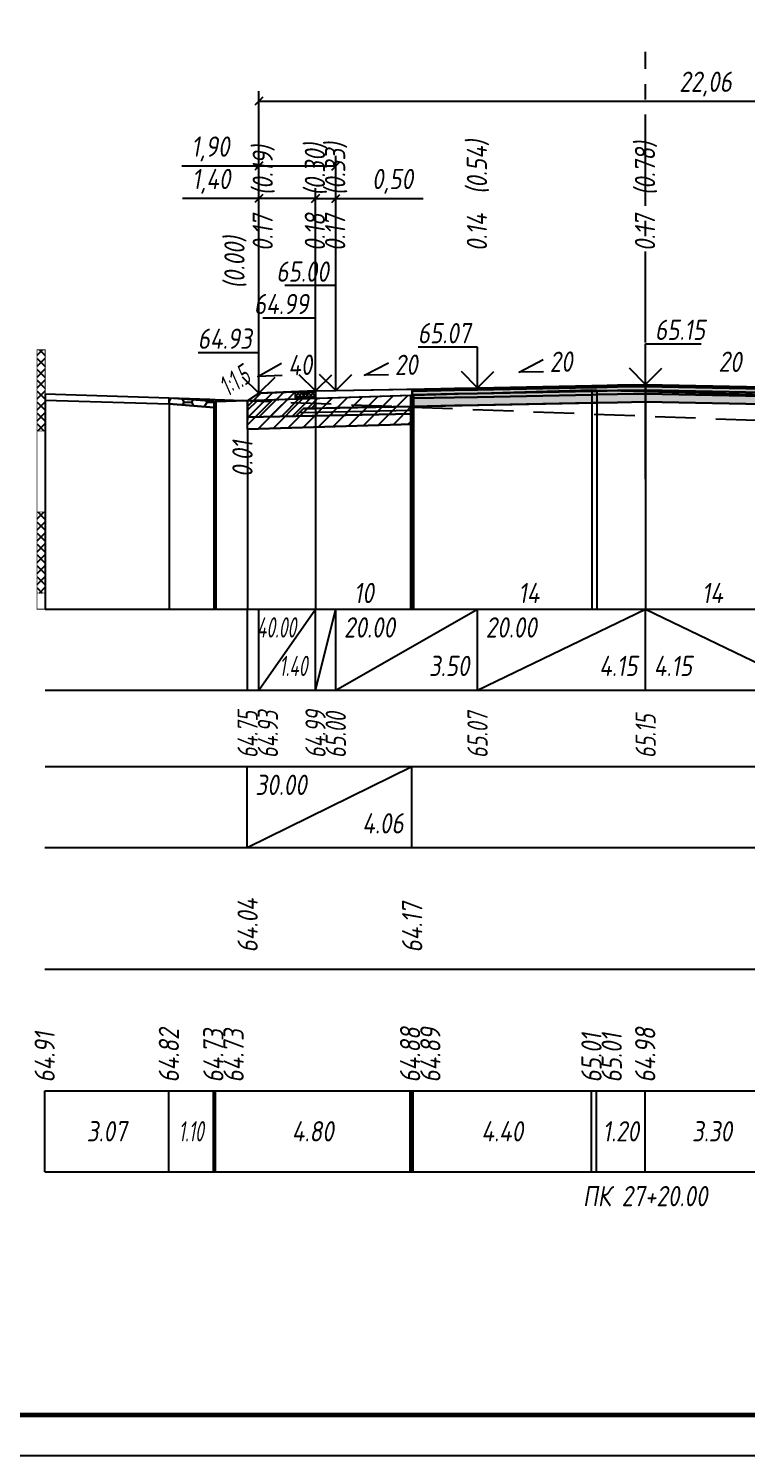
# Model space of a CAD drawing. Extents: x -717 to 1451, y -133302 to 233.
# Drawn here: x 78 to 166.6, y -42123.4 to -41947.4 of the extents above; entities that cross this region are included whole.
import ezdxf
from ezdxf.enums import TextEntityAlignment as Align

# ---------------------------------------------------------------- set-up
doc = ezdxf.new("R2010")
doc.units = 0
doc.linetypes.add('осевая2', pattern=[1.125, 0.75, -0.125, 0.125, -0.125])
doc.linetypes.add('штриховая', pattern=[0.75, 0.5, -0.25])
for name, color, linetype in [('Интерполированный поперечник', 2, 'Continuous'), ('Код_510', 7, 'Continuous'), ('Код_514', 1, 'Continuous'), ('Код_516', 1, 'Continuous'), ('Контур_0', 7, 'Continuous'), ('Контур_2521', 7, 'Continuous'), ('Контур_2564', 7, 'Continuous'), ('Контур_2660', 7, 'Continuous'), ('Контур_2665', 7, 'Continuous'), ('Контур_400', 7, 'Continuous'), ('Контур_508', 7, 'Continuous'), ('Контур_512', 7, 'Continuous'), ('Контур_513', 7, 'Continuous'), ('Контур_818', 7, 'Continuous'), ('Красный поперечник', 1, 'Continuous'), ('Линейка абсолютных высот', 7, 'Continuous'), ('Объём_2501', 7, 'Continuous'), ('Объём_2564', 7, 'Continuous'), ('Объём_2650', 7, 'Continuous'), ('Объём_2660', 7, 'Continuous'), ('Объём_2661', 7, 'Continuous'), ('Объём_2662', 7, 'Continuous'), ('Объём_2665', 7, 'Continuous'), ('Объём_2666', 7, 'Continuous'), ('Объём_2667', 7, 'Continuous'), ('Объём_2668', 7, 'Continuous'), ('Объём_2669', 7, 'Continuous'), ('Объём_2675', 7, 'Continuous'), ('Объём_2753', 7, 'Continuous'), ('Ось', 1, 'осевая2'), ('Откосы', 7, 'Continuous'), ('Отметки покрытия', 7, 'Continuous'), ('Подписи поперечников', 7, 'Continuous'), ('Рабочие отметки', 7, 'Continuous'), ('Рабочие отметки доп.', 7, 'Continuous'), ('Слои выравнивания', 7, 'Continuous'), ('Таблица', 7, 'Continuous'), ('Уклоны проезжей части', 7, 'Continuous'), ('Черный поперечник', 3, 'Continuous')]:
    doc.layers.add(name, color=color, linetype=linetype)
for name, color, linetype, true_color in [('Контур_2540', 2, 'Continuous', 0xffff00), ('Контур_2560', 2, 'Continuous', 0xffff00), ('Контур_2561', 7, 'Continuous', 0xff8040), ('Контур_2562', 3, 'Continuous', 0x00ff00), ('Контур_2563', 7, 'Continuous', 0xff8000), ('Контур_2570', 7, 'Continuous', 0x80ff00), ('Контур_2725', 7, 'Continuous', 0x323232), ('Контур_2736', 4, 'Continuous', 0x00ffff), ('Контур_2737', 4, 'Continuous', 0x00ffff), ('Контур_2738', 4, 'Continuous', 0x00ffff), ('Контур_2739', 4, 'Continuous', 0x00ffff), ('Контур_2741', 4, 'Continuous', 0x00ffff), ('Контур_2742', 4, 'Continuous', 0x00ffff), ('Контур_2743', 4, 'Continuous', 0x00ffff), ('Контур_2744', 7, 'Continuous', 0xa4ffff), ('Контур_2745', 7, 'Continuous', 0xa4ffff), ('Контур_2747', 4, 'Continuous', 0x00ffff), ('Контур_2748', 4, 'Continuous', 0x00ffff), ('Контур_2749', 4, 'Continuous', 0x00ffff), ('Контур_2750', 4, 'Continuous', 0x00ffff), ('Контур_2751', 4, 'Continuous', 0x00ffff), ('Контур_2752', 4, 'Continuous', 0x00ffff), ('Контур_2760', 7, 'Continuous', 0x323232), ('Контур_2761', 7, 'Continuous', 0x323232), ('Контур_2762', 7, 'Continuous', 0x323232), ('Контур_2763', 7, 'Continuous', 0x323232), ('Контур_402', 7, 'Continuous', 0xff6464), ('Контур_703', 4, 'Continuous', 0x00ffff), ('Контур_705', 4, 'Continuous', 0x00ffff), ('Контур_707', 4, 'Continuous', 0x00ffff), ('Контур_720', 131, 'Continuous', 0xaaffff), ('Объём_2500', 7, 'Continuous', 0xc0c0c0), ('Объём_2520', 7, 'Continuous', 0x80ffff), ('Объём_2540', 2, 'Continuous', 0xffff00), ('Объём_2560', 2, 'Continuous', 0xffff00), ('Объём_2561', 7, 'Continuous', 0xff8040), ('Объём_2562', 3, 'Continuous', 0x00ff00), ('Объём_2563', 7, 'Continuous', 0xff8000), ('Объём_2600', 7, 'Continuous', 0x808000), ('Объём_2746', 2, 'Continuous', 0xffff00)]:
    doc.layers.add(name, color=color, linetype=linetype, true_color=true_color)
doc.styles.get("Standard").update_dxf_attribs({"font": 'txt', "height": 2.5})
doc.styles.add('М', font='romand.shx', dxfattribs={"width": 0.8, "oblique": 10, "height": 2.5})
doc.dimstyles.new('ISO-25', dxfattribs={"dimtxt": 2.5, "dimasz": 2.5, "dimexe": 1.25, "dimexo": 0.625, "dimtad": 1, "dimtxsty": 'Standard', "dimcen": 2.5, "dimadec": 0, "dimazin": 0, "dimtfac": 1, "dimtmove": 0, "dimatfit": 3, "dimfxl": 1, "dimarcsym": 0})
pattern_1 = [(45.0000013, (0, 0), (-0.67351924, 0.67351921), []), (135.0000003, (0, 0), (-0.673519222, -0.67351923), [])]

# ---------------------------------------------------------------- blocks, each defined once
blk = doc.blocks.new('_Oblique')
at = {"color": 0, "linetype": 'ByBlock', "lineweight": -2}
blk.add_line((-0.5, -0.5), (0.5, 0.5), dxfattribs=at)
blk = doc.blocks.new('*D979')
at = {"color": 0, "lineweight": -2, "transparency": 16777216}
for p, q in [((106.38, -41991.79), (106.38, -41967.07)), ((113.38, -41991.51), (113.38, -41967.07)), ((106.38, -41968.32), (96.97, -41968.32)), ((113.38, -41968.32), (106.38, -41968.32))]:
    blk.add_line(p, q, dxfattribs=at)
at = {"layer": 'Defpoints', "color": 0, "transparency": 16777216}
for p in [(113.38, -41968.32), (106.38, -41992.42), (113.38, -41992.14)]:
    blk.add_point(p, dxfattribs=at)
at = {"color": 0, "lineweight": -2, "transparency": 16777216, "rotation": 180}
blk.add_blockref('_Oblique', (106.38, -41968.32), dxfattribs=at)
at = {"color": 0, "lineweight": -2, "transparency": 16777216}
blk.add_blockref('_Oblique', (113.38, -41968.32), dxfattribs=at)
at = {"color": 0, "transparency": 16777216, "insert": (100.51, -41966.21), "char_height": 2.5, "width": 8.75, "attachment_point": 5, "style": 'М'}
blk.add_mtext('1,40', dxfattribs=at)
blk = doc.blocks.new('*D981')
at = {"color": 0, "lineweight": -2, "transparency": 16777216}
for p, q in [((113.38, -41991.51), (113.38, -41967.07)), ((115.88, -41991.46), (115.88, -41967.07)), ((113.38, -41968.32), (115.88, -41968.32)), ((115.88, -41968.32), (126.66, -41968.32))]:
    blk.add_line(p, q, dxfattribs=at)
at = {"layer": 'Defpoints', "color": 0, "transparency": 16777216}
for p in [(115.88, -41968.32), (113.38, -41992.14), (115.88, -41992.09)]:
    blk.add_point(p, dxfattribs=at)
at = {"color": 0, "lineweight": -2, "transparency": 16777216, "rotation": 180}
blk.add_blockref('_Oblique', (113.38, -41968.32), dxfattribs=at)
at = {"color": 0, "lineweight": -2, "transparency": 16777216}
blk.add_blockref('_Oblique', (115.88, -41968.32), dxfattribs=at)
at = {"color": 0, "transparency": 16777216, "insert": (122.89, -41966.21), "char_height": 2.5, "width": 9.1667, "attachment_point": 5, "style": 'М'}
blk.add_mtext('0,50', dxfattribs=at)
blk = doc.blocks.new('*D984')
at = {"color": 0, "lineweight": -2, "transparency": 16777216}
for p, q in [((106.38, -41991.79), (106.38, -41963.07)), ((115.88, -41991.46), (115.88, -41963.07)), ((106.38, -41964.32), (96.87, -41964.32)), ((115.88, -41964.32), (106.38, -41964.32))]:
    blk.add_line(p, q, dxfattribs=at)
at = {"layer": 'Defpoints', "color": 0, "transparency": 16777216}
for p in [(115.88, -41964.32), (106.38, -41992.42), (115.88, -41992.09)]:
    blk.add_point(p, dxfattribs=at)
at = {"color": 0, "lineweight": -2, "transparency": 16777216, "rotation": 180}
blk.add_blockref('_Oblique', (106.38, -41964.32), dxfattribs=at)
at = {"color": 0, "lineweight": -2, "transparency": 16777216}
blk.add_blockref('_Oblique', (115.88, -41964.32), dxfattribs=at)
at = {"color": 0, "transparency": 16777216, "insert": (100.41, -41962.21), "char_height": 2.5, "width": 8.75, "attachment_point": 5, "style": 'М'}
blk.add_mtext('1,90', dxfattribs=at)
blk = doc.blocks.new('*D985')
at = {"color": 0, "lineweight": -2, "transparency": 16777216}
for p, q in [((106.38, -41991.79), (106.38, -41955.07)), ((106.38, -41956.32), (216.67, -41956.32)), ((216.67, -41992.09), (216.67, -41955.07))]:
    blk.add_line(p, q, dxfattribs=at)
at = {"layer": 'Defpoints', "color": 0, "transparency": 16777216}
for p in [(216.67, -41956.32), (106.38, -41992.42), (216.67, -41992.71)]:
    blk.add_point(p, dxfattribs=at)
at = {"color": 0, "lineweight": -2, "transparency": 16777216, "rotation": 180}
blk.add_blockref('_Oblique', (106.38, -41956.32), dxfattribs=at)
at = {"color": 0, "lineweight": -2, "transparency": 16777216}
blk.add_blockref('_Oblique', (216.67, -41956.32), dxfattribs=at)
at = {"color": 0, "transparency": 16777216, "insert": (161.53, -41954.21), "char_height": 2.5, "width": 12.0833, "attachment_point": 5, "style": 'М'}
blk.add_mtext('22,06', dxfattribs=at)

msp = doc.modelspace()

# ---------------------------------------------------------------- hatches: boundary and pattern name
h = msp.add_hatch()
h.set_pattern_fill('ANSI37', color=256, scale=0.1)
h.set_pattern_definition([(45, (112.13248, -41992.37417), (-0.22451, 0.22451), []), (135, (112.13248, -41992.37417), (-0.22451, -0.22451), [])])
h.paths.add_polyline_path([(110.882, -41992.174), (110.882, -41992.877), (113.381, -41992.876), (113.382, -41992.074), (112.125, -41992.374)])
at = {"layer": 'Линейка абсолютных высот'}
h = msp.add_hatch(dxfattribs=at)
h.set_pattern_fill('ANSI37', scale=0.3, style=0)
h.set_pattern_definition(pattern_1)
h.paths.add_polyline_path([(80, -41997.003), (80, -41987.003), (79, -41987.003), (79, -41997.003)])
h = msp.add_hatch(dxfattribs=at)
h.set_pattern_fill('ANSI37', scale=0.3, style=0)
h.set_pattern_definition(pattern_1)
h.paths.add_polyline_path([(80, -42017.003), (80, -42007.003), (79, -42007.003), (79, -42017.003)])
at = {"layer": 'Объём_2563'}
h = msp.add_hatch(dxfattribs=at)
h.set_pattern_fill('ANSI31', color=256, scale=0.3)
h.paths.add_polyline_path([(106.382, -41992.354), (110.882, -41992.174), (110.882, -41992.877), (113.382, -41992.877), (113.382, -41994.224), (111.882, -41994.254), (110.964, -41995.173), (105, -41995.292), (105, -41993.276)])
at = {"layer": 'Объём_2600'}
h = msp.add_hatch(dxfattribs=at)
h.set_pattern_fill('HONEY', color=5, scale=0.3)
h.paths.add_polyline_path([(100.823, -41994.099), (95.334, -41993.653), (95.334, -41992.903), (104.422, -41993.254), (101.087, -41993.361), (101.087, -41994.111)])
h = msp.add_hatch(dxfattribs=at)
h.set_pattern_fill('ANSI31', color=6, scale=0.4)
h.paths.add_polyline_path([(125.314, -41996.174), (105, -41996.783), (105, -41993.276), (104.422, -41993.254), (125.314, -41992.579)])
at = {"layer": 'Слои выравнивания'}
for color, points in [(2, [(125.314, -41991.836), (125.483, -41991.832), (130.52, -41991.731), (133.382, -41991.674), (147.499, -41991.392), (148.117, -41991.379), (150.663, -41991.329), (154.132, -41991.259), (154.132, -41991.509), (150.663, -41991.579), (148.117, -41991.629), (147.499, -41991.642), (133.382, -41991.924), (130.52, -41991.981), (125.483, -41992.082), (125.314, -41992.086)]), (3, [(125.314, -41992.086), (125.483, -41992.082), (130.52, -41991.981), (133.382, -41991.924), (147.499, -41991.642), (148.117, -41991.629), (150.663, -41991.579), (154.132, -41991.509), (154.132, -41991.959), (150.663, -41992.029), (148.117, -41992.079), (147.499, -41992.092), (133.382, -41992.374), (130.52, -41992.431), (125.483, -41992.532), (125.314, -41992.536)]), (4, [(125.314, -41992.536), (125.483, -41992.532), (130.52, -41992.431), (133.382, -41992.374), (147.499, -41992.092), (148.117, -41992.079), (150.663, -41992.029), (154.132, -41991.959), (154.132, -41992.409), (150.663, -41992.479), (148.117, -41992.529), (147.499, -41992.542), (133.382, -41992.824), (130.52, -41992.881), (125.483, -41992.982), (125.314, -41992.986)]), (2, [(154.132, -41991.259), (170.621, -41991.589), (170.621, -41991.839), (154.132, -41991.509)]), (3, [(154.132, -41991.509), (170.621, -41991.839), (170.621, -41992.289), (154.132, -41991.959)]), (4, [(154.132, -41991.959), (170.621, -41992.289), (170.621, -41992.739), (154.132, -41992.409)]), (5, [(125.314, -41992.986), (125.483, -41992.982), (130.52, -41992.881), (133.382, -41992.824), (147.499, -41992.542), (148.117, -41992.529), (150.663, -41992.479), (154.132, -41992.409), (154.132, -41993.409), (150.663, -41993.479), (148.117, -41993.529), (147.499, -41993.542), (133.382, -41993.824), (130.52, -41993.881), (125.483, -41993.982), (125.314, -41993.986)]), (5, [(154.132, -41992.409), (170.621, -41992.739), (170.621, -41993.739), (154.132, -41993.409)])]:
    msp.add_hatch(color=color, dxfattribs=at).paths.add_polyline_path(points)

# ---------------------------------------------------------------- linework, layer by layer
at = {"flags": 128}
msp.add_lwpolyline([(-30.054, -42123.421), (389.946, -42123.421), (389.946, -41826.421), (-30.054, -41826.421)], close=True, dxfattribs=at)
at = {"const_width": 0.6, "flags": 128}
msp.add_lwpolyline([(-10.054, -42118.421), (384.946, -42118.421), (384.946, -41831.421), (-10.054, -41831.421)], close=True, dxfattribs=at)
msp.add_lwpolyline([(110.882, -41992.174), (110.882, -41992.877), (113.381, -41992.876), (113.382, -41992.074), (112.125, -41992.374), (110.882, -41992.174)])
at = {"layer": 'Интерполированный поперечник', "linetype": 'штриховая', "ltscale": 10, "flags": 128}
msp.add_lwpolyline([(95.334, -41992.903), (204.831, -41997.126)], dxfattribs=at)
at = {"layer": 'Код_510'}
for p, q in [((79.946, -42088.421), (79.946, -42078.421)), ((95.28, -42088.421), (95.28, -42078.421)), ((100.769, -42088.421), (100.769, -42078.421)), ((101.032, -42088.421), (101.032, -42078.421)), ((125.057, -42088.421), (125.057, -42078.421)), ((125.26, -42088.421), (125.26, -42078.421)), ((125.429, -42088.421), (125.429, -42078.421)), ((147.445, -42088.421), (147.445, -42078.421)), ((148.063, -42088.421), (148.063, -42078.421)), ((154.078, -42088.421), (154.078, -42078.421))]:
    msp.add_line(p, q, dxfattribs=at)
at = {"layer": 'Код_514'}
for p, q in [((105, -42029), (105, -42019)), ((106.382, -42029), (106.382, -42019)), ((106.382, -42029), (113.382, -42019)), ((113.382, -42029), (113.382, -42019)), ((113.382, -42029), (115.882, -42019)), ((115.882, -42029), (115.882, -42019)), ((115.882, -42029), (133.382, -42019)), ((133.382, -42029), (133.382, -42019)), ((133.382, -42029), (154.132, -42019)), ((154.132, -42029), (154.132, -42019)), ((154.132, -42019), (174.882, -42029))]:
    msp.add_line(p, q, dxfattribs=at)
at = {"layer": 'Код_516'}
for p, q in [((104.946, -42048.421), (104.946, -42038.421)), ((104.946, -42048.421), (125.26, -42038.421)), ((125.26, -42048.421), (125.26, -42038.421))]:
    msp.add_line(p, q, dxfattribs=at)
at = {"layer": 'Контур_0', "flags": 128}
for points in [[(115.882, -41994.174), (113.382, -41994.224), (113.382, -41992.074), (125.314, -41991.836), (125.314, -41993.986), (115.882, -41994.174), (115.882, -41994.174)], [(106.382, -41992.354), (105, -41993.276), (105, -41993.276), (105, -41993.276), (105, -41993.276), (105, -41993.276), (105, -41993.276), (105, -41993.276), (105, -41993.276), (105, -41993.276), (105, -41993.276), (105, -41993.276), (105, -41993.276), (105, -41993.276), (105, -41993.276), (105, -41995.697)], [(106.382, -41992.354), (105, -41993.276), (105, -41993.276), (105, -41993.276), (105, -41993.276), (105, -41993.276), (105, -41993.276), (105, -41993.276), (105, -41993.276), (105, -41993.276), (105, -41993.276), (105, -41993.276), (105, -41993.276), (105, -41993.276), (105, -41993.276), (105, -41995.697), (105, -41995.697), (105, -41993.276), (105, -41993.276), (105, -41993.276), (105, -41993.276), (105, -41993.276), (105, -41993.276), (105, -41993.276), (105, -41993.276), (105, -41993.276), (105, -41993.276), (105, -41993.276), (105, -41993.276), (105, -41993.276)], [(105, -41995.292), (110.964, -41995.173), (111.882, -41994.254), (113.382, -41994.224)], [(111.882, -41994.254), (125.314, -41993.986), (125.314, -41994.886), (110.964, -41995.173), (111.882, -41994.254), (111.882, -41994.254)]]:
    msp.add_lwpolyline(points, dxfattribs=at)
at = {"layer": 'Контур_2521', "color": 250, "flags": 128}
msp.add_lwpolyline([(111.423, -41994.713), (125.314, -41994.436)], dxfattribs=at)
at = {"layer": 'Контур_2540', "flags": 128}
msp.add_lwpolyline([(110.964, -41995.173), (125.314, -41994.886), (125.314, -41996.174), (105, -41996.783), (105, -41995.292), (110.964, -41995.173), (110.964, -41995.173)], dxfattribs=at)
at = {"layer": 'Контур_2560', "flags": 128}
msp.add_lwpolyline([(106.382, -41992.354), (106.382, -41992.354), (106.382, -41992.354), (113.382, -41992.074)], dxfattribs=at)
at = {"layer": 'Контур_2561', "flags": 128}
msp.add_lwpolyline([(113.382, -41992.074), (113.382, -41992.074), (106.382, -41992.354), (106.382, -41992.354), (113.382, -41992.074)], dxfattribs=at)
at = {"layer": 'Контур_2562', "flags": 128}
msp.add_lwpolyline([(106.382, -41992.354), (106.382, -41992.354), (106.382, -41992.354), (106.382, -41992.354), (106.382, -41992.354)], dxfattribs=at)
at = {"layer": 'Контур_2563', "flags": 128}
msp.add_lwpolyline([(106.382, -41992.354), (113.382, -41992.074), (113.382, -41994.224), (111.882, -41994.254), (110.964, -41995.173), (105, -41995.292), (105, -41993.276), (106.382, -41992.354), (106.382, -41992.354)], dxfattribs=at)
at = {"layer": 'Контур_2564', "flags": 128}
msp.add_lwpolyline([(106.382, -41992.354), (113.382, -41992.074)], dxfattribs=at)
at = {"layer": 'Контур_2570', "flags": 128}
msp.add_lwpolyline([(80, -41993.194), (95.334, -41993.653), (95.334, -41993.653), (100.823, -41994.099), (101.087, -41994.111), (101.087, -41993.361), (125.111, -41992.588), (125.314, -41992.579), (125.483, -41992.575), (147.499, -41991.948), (148.117, -41991.962), (154.132, -41992.12), (170.621, -41992.553), (192.795, -41993.959), (192.795, -41994.709), (192.944, -41994.749), (204.831, -41997.876), (204.831, -41997.876), (206.768, -41997.954), (219.084, -41998.361), (219.734, -41998.37), (255.683, -41997.456)], dxfattribs=at)
at = {"layer": 'Контур_2660', "flags": 128}
msp.add_lwpolyline([(105, -41996.783), (125.314, -41996.174)], dxfattribs=at)
at = {"layer": 'Контур_2665', "flags": 128}
msp.add_lwpolyline([(106.382, -41992.354), (106.382, -41992.354)], dxfattribs=at)
at = {"layer": 'Контур_2725', "flags": 128}
msp.add_lwpolyline([(125.314, -41993.986), (125.483, -41993.982), (130.52, -41993.881), (133.382, -41993.824), (147.499, -41993.542), (148.117, -41993.529), (150.663, -41993.479), (154.132, -41993.409), (170.621, -41993.739)], dxfattribs=at)
at = {"layer": 'Контур_2736', "flags": 128}
msp.add_lwpolyline([(106.382, -41992.354), (105, -41993.276)], dxfattribs=at)
at = {"layer": 'Контур_2737', "flags": 128}
msp.add_lwpolyline([(105, -41993.276), (105, -41993.276)], dxfattribs=at)
at = {"layer": 'Контур_2738', "flags": 128}
msp.add_lwpolyline([(105, -41993.276), (105, -41993.276)], dxfattribs=at)
at = {"layer": 'Контур_2739', "flags": 128}
msp.add_lwpolyline([(105, -41993.276), (105, -41993.276)], dxfattribs=at)
at = {"layer": 'Контур_2741', "flags": 128}
msp.add_lwpolyline([(105, -41993.276), (105, -41993.276)], dxfattribs=at)
at = {"layer": 'Контур_2742', "flags": 128}
msp.add_lwpolyline([(105, -41993.276), (105, -41993.276)], dxfattribs=at)
at = {"layer": 'Контур_2743', "flags": 128}
msp.add_lwpolyline([(105, -41993.276), (105, -41993.276)], dxfattribs=at)
at = {"layer": 'Контур_2744', "flags": 128}
msp.add_lwpolyline([(105, -41993.276), (105, -41993.276)], dxfattribs=at)
msp.add_lwpolyline([(105, -41993.276), (105, -41993.276)], dxfattribs=at)
msp.add_lwpolyline([(105, -41993.276), (105, -41993.276)], dxfattribs=at)
msp.add_lwpolyline([(105, -41993.276), (105, -41993.276)], dxfattribs=at)
msp.add_lwpolyline([(105, -41993.276), (105, -41993.276)], dxfattribs=at)
msp.add_lwpolyline([(105, -41993.276), (105, -41993.276)], dxfattribs=at)
at = {"layer": 'Контур_2745', "flags": 128}
msp.add_lwpolyline([(105, -41993.276), (105, -41993.276)], dxfattribs=at)
msp.add_lwpolyline([(105, -41993.276), (105, -41993.276)], dxfattribs=at)
msp.add_lwpolyline([(105, -41993.276), (105, -41993.276)], dxfattribs=at)
msp.add_lwpolyline([(105, -41993.276), (105, -41993.276)], dxfattribs=at)
msp.add_lwpolyline([(105, -41993.276), (105, -41993.276)], dxfattribs=at)
msp.add_lwpolyline([(105, -41993.276), (105, -41993.276)], dxfattribs=at)
at = {"layer": 'Контур_2747', "flags": 128}
msp.add_lwpolyline([(105, -41993.276), (105, -41993.276)], dxfattribs=at)
at = {"layer": 'Контур_2748', "flags": 128}
msp.add_lwpolyline([(105, -41993.276), (105, -41993.276)], dxfattribs=at)
at = {"layer": 'Контур_2749', "flags": 128}
msp.add_lwpolyline([(105, -41993.276), (105, -41993.276)], dxfattribs=at)
at = {"layer": 'Контур_2750', "flags": 128}
msp.add_lwpolyline([(105, -41993.276), (105, -41993.276)], dxfattribs=at)
at = {"layer": 'Контур_2751', "flags": 128}
msp.add_lwpolyline([(105, -41993.276), (105, -41993.276)], dxfattribs=at)
at = {"layer": 'Контур_2752', "flags": 128}
msp.add_lwpolyline([(105, -41993.276), (105, -41993.276)], dxfattribs=at)
at = {"layer": 'Контур_2760', "flags": 128}
msp.add_lwpolyline([(125.314, -41991.836), (125.483, -41991.832), (130.52, -41991.731), (133.382, -41991.674), (147.499, -41991.392), (148.117, -41991.379), (150.663, -41991.329), (154.132, -41991.259), (170.621, -41991.589)], dxfattribs=at)
at = {"layer": 'Контур_2761', "flags": 128}
msp.add_lwpolyline([(125.314, -41992.086), (125.483, -41992.082), (130.52, -41991.981), (133.382, -41991.924), (147.499, -41991.642), (148.117, -41991.629), (150.663, -41991.579), (154.132, -41991.509), (170.621, -41991.839)], dxfattribs=at)
at = {"layer": 'Контур_2762', "flags": 128}
msp.add_lwpolyline([(125.314, -41992.536), (125.483, -41992.532), (130.52, -41992.431), (133.382, -41992.374), (147.499, -41992.092), (148.117, -41992.079), (150.663, -41992.029), (154.132, -41991.959), (170.621, -41992.289)], dxfattribs=at)
at = {"layer": 'Контур_2763', "flags": 128}
msp.add_lwpolyline([(125.314, -41992.986), (125.483, -41992.982), (130.52, -41992.881), (133.382, -41992.824), (147.499, -41992.542), (148.117, -41992.529), (150.663, -41992.479), (154.132, -41992.409), (170.621, -41992.739)], dxfattribs=at)
at = {"layer": 'Контур_400', "flags": 128}
for points in [[(113.382, -41992.074), (115.882, -41992.024), (115.882, -41992.024), (115.882, -41992.024), (115.882, -41992.024), (115.882, -41992.024), (115.882, -41992.024), (133.382, -41991.674), (154.132, -41991.259)], [(154.132, -41991.259), (174.882, -41991.674), (192.382, -41992.024), (192.382, -41992.024), (192.382, -41992.024), (192.382, -41992.024), (207.17, -41992.32), (207.17, -41992.32), (209.67, -41992.37)]]:
    msp.add_lwpolyline(points, dxfattribs=at)
at = {"layer": 'Контур_402', "flags": 128}
msp.add_lwpolyline([(105, -41996.783), (125.314, -41996.174), (125.314, -41993.986), (154.132, -41993.409), (170.621, -41993.739), (170.621, -41995.804), (223.793, -41997.399)], dxfattribs=at)
at = {"layer": 'Контур_508', "flags": 128}
msp.add_lwpolyline([(105, -41996.783), (125.314, -41996.174), (125.314, -41993.986), (154.132, -41993.409), (170.621, -41993.739), (170.621, -41995.804), (223.793, -41997.399), (226.195, -41999), (228.195, -41999), (230.683, -41997.341)], dxfattribs=at)
at = {"layer": 'Контур_512', "flags": 128}
msp.add_lwpolyline([(105, -41996.783), (125.314, -41996.174)], dxfattribs=at)
at = {"layer": 'Контур_513', "flags": 128}
msp.add_lwpolyline([(105, -41996.783), (125.314, -41996.174), (125.314, -41993.986), (154.132, -41993.409), (170.621, -41993.739), (170.621, -41995.804), (223.793, -41997.399), (226.195, -41999), (228.195, -41999), (230.683, -41997.341)], dxfattribs=at)
at = {"layer": 'Контур_703', "flags": 128}
for points in [[(106.382, -41992.354), (105, -41993.276)], [(105, -41993.276), (105, -41995.697)]]:
    msp.add_lwpolyline(points, dxfattribs=at)
at = {"layer": 'Контур_705', "flags": 128}
msp.add_lwpolyline([(105, -41993.276), (105, -41993.276)], dxfattribs=at)
at = {"layer": 'Контур_707', "flags": 128}
msp.add_lwpolyline([(105, -41995.697), (105, -41993.276)], dxfattribs=at)
at = {"layer": 'Контур_720', "flags": 128}
msp.add_lwpolyline([(105, -41995.697), (105, -41995.697)], dxfattribs=at)
at = {"layer": 'Контур_818', "flags": 128}
msp.add_lwpolyline([(105, -41993.235), (125.111, -41992.588), (125.314, -41992.579), (125.483, -41992.575), (147.499, -41991.948), (148.117, -41991.962), (154.132, -41992.12), (170.621, -41992.553), (192.795, -41993.959), (192.795, -41994.709), (192.944, -41994.749), (204.831, -41997.876), (204.831, -41997.876), (206.768, -41997.954), (219.084, -41998.361), (219.734, -41998.37), (230.683, -41998.091)], dxfattribs=at)
at = {"layer": 'Красный поперечник'}
for p, q in [((115.882, -41992.024), (133.382, -41991.674)), ((133.382, -41991.674), (154.132, -41991.259)), ((154.132, -41991.259), (174.882, -41991.674)), ((105, -41993.276), (106.382, -41992.354)), ((106.382, -41992.354), (113.382, -41992.074)), ((113.382, -41992.074), (115.882, -41992.024)), ((105, -41996.783), (105, -42019)), ((125.314, -41996.174), (125.314, -42019))]:
    msp.add_line(p, q, dxfattribs=at)
at = {"layer": 'Линейка абсолютных высот', "color": 7, "const_width": 0.1, "flags": 128}
for points in [[(80, -41997.003), (80, -41987.003), (79, -41987.003), (79, -41997.003), (80, -41997.003)], [(80, -42007.003), (80, -41997.003), (79, -41997.003), (79, -42007.003), (80, -42007.003)], [(80, -42017.003), (80, -42007.003), (79, -42007.003), (79, -42017.003), (80, -42017.003)], [(80, -42019), (80, -42017.003), (79, -42017.003), (79, -42019), (80, -42019)]]:
    msp.add_lwpolyline(points, dxfattribs=at)
at = {"layer": 'Объём_2500', "flags": 128}
msp.add_lwpolyline([(115.882, -41994.174), (113.382, -41994.224), (113.382, -41992.074), (125.314, -41991.836), (125.314, -41993.986), (115.882, -41994.174), (115.882, -41994.174)], dxfattribs=at)
at = {"layer": 'Объём_2501', "flags": 128}
for points in [[(113.382, -41992.074), (115.882, -41992.024), (115.882, -41992.024), (115.882, -41992.024), (115.882, -41992.024), (115.882, -41992.024), (115.882, -41992.024), (133.382, -41991.674), (154.132, -41991.259)], [(154.132, -41991.259), (174.882, -41991.674), (192.382, -41992.024), (192.382, -41992.024), (192.382, -41992.024), (192.382, -41992.024), (207.17, -41992.32), (207.17, -41992.32), (209.67, -41992.37)]]:
    msp.add_lwpolyline(points, dxfattribs=at)
at = {"layer": 'Объём_2520', "color": 250, "flags": 128}
msp.add_lwpolyline([(111.882, -41994.254), (125.314, -41993.986), (125.314, -41994.886), (110.964, -41995.173), (111.882, -41994.254), (111.882, -41994.254)], dxfattribs=at)
at = {"layer": 'Объём_2540', "flags": 128}
msp.add_lwpolyline([(110.964, -41995.173), (125.314, -41994.886), (125.314, -41996.174), (105, -41996.783), (105, -41995.292), (110.964, -41995.173), (110.964, -41995.173)], dxfattribs=at)
at = {"layer": 'Объём_2560', "flags": 128}
msp.add_lwpolyline([(106.382, -41992.354), (106.382, -41992.354), (106.382, -41992.354), (113.382, -41992.074)], dxfattribs=at)
at = {"layer": 'Объём_2561', "flags": 128}
msp.add_lwpolyline([(113.382, -41992.074), (113.382, -41992.074), (106.382, -41992.354), (106.382, -41992.354), (113.382, -41992.074)], dxfattribs=at)
at = {"layer": 'Объём_2562', "flags": 128}
msp.add_lwpolyline([(106.382, -41992.354), (106.382, -41992.354), (106.382, -41992.354), (106.382, -41992.354), (106.382, -41992.354)], dxfattribs=at)
at = {"layer": 'Объём_2563', "color": 250, "flags": 128}
msp.add_lwpolyline([(106.382, -41992.354), (110.882, -41992.174), (110.882, -41992.877), (113.382, -41992.877), (113.382, -41994.224), (111.882, -41994.254), (110.964, -41995.173), (105, -41995.292), (105, -41993.276), (106.382, -41992.354), (106.382, -41992.354)], dxfattribs=at)
at = {"layer": 'Объём_2564', "flags": 128}
msp.add_lwpolyline([(106.382, -41992.354), (113.382, -41992.074)], dxfattribs=at)
at = {"layer": 'Объём_2600', "color": 5, "flags": 128}
msp.add_lwpolyline([(100.823, -41994.099), (95.334, -41993.653), (95.334, -41992.903), (104.422, -41993.254), (101.087, -41993.361), (101.087, -41994.111), (100.823, -41994.099), (100.823, -41994.099)], dxfattribs=at)
at = {"layer": 'Объём_2650', "color": 6, "flags": 128}
msp.add_lwpolyline([(125.314, -41996.174), (105, -41996.783), (105, -41993.276), (104.422, -41993.254), (125.314, -41992.579), (125.314, -41996.174), (125.314, -41996.174)], dxfattribs=at)
at = {"layer": 'Объём_2660', "flags": 128}
msp.add_lwpolyline([(105, -41996.783), (125.314, -41996.174)], dxfattribs=at)
at = {"layer": 'Объём_2661', "flags": 128}
msp.add_lwpolyline([(106.382, -41992.354), (105, -41993.276), (105, -41995.697)], dxfattribs=at)
at = {"layer": 'Объём_2662', "flags": 128}
msp.add_lwpolyline([(105, -41995.697), (105, -41993.276)], dxfattribs=at)
at = {"layer": 'Объём_2665', "flags": 128}
msp.add_lwpolyline([(106.382, -41992.354), (106.382, -41992.354)], dxfattribs=at)
at = {"layer": 'Объём_2666', "flags": 128}
msp.add_lwpolyline([(106.382, -41992.354), (105, -41993.276)], dxfattribs=at)
at = {"layer": 'Объём_2667', "flags": 128}
msp.add_lwpolyline([(105, -41993.276), (105, -41993.276)], dxfattribs=at)
msp.add_lwpolyline([(105, -41993.276), (105, -41993.276)], dxfattribs=at)
at = {"layer": 'Объём_2668', "flags": 128}
msp.add_lwpolyline([(105, -41993.276), (105, -41993.276)], dxfattribs=at)
msp.add_lwpolyline([(105, -41993.276), (105, -41993.276)], dxfattribs=at)
at = {"layer": 'Объём_2669', "flags": 128}
msp.add_lwpolyline([(105, -41993.276), (105, -41993.276)], dxfattribs=at)
msp.add_lwpolyline([(105, -41993.276), (105, -41993.276)], dxfattribs=at)
at = {"layer": 'Объём_2675', "flags": 128}
msp.add_lwpolyline([(105, -41993.276), (105, -41993.276)], dxfattribs=at)
msp.add_lwpolyline([(105, -41993.276), (105, -41993.276)], dxfattribs=at)
msp.add_lwpolyline([(105, -41993.276), (105, -41993.276)], dxfattribs=at)
msp.add_lwpolyline([(105, -41993.276), (105, -41993.276)], dxfattribs=at)
msp.add_lwpolyline([(105, -41993.276), (105, -41993.276)], dxfattribs=at)
msp.add_lwpolyline([(105, -41993.276), (105, -41993.276)], dxfattribs=at)
msp.add_lwpolyline([(105, -41993.276), (105, -41993.276)], dxfattribs=at)
msp.add_lwpolyline([(105, -41993.276), (105, -41993.276)], dxfattribs=at)
msp.add_lwpolyline([(105, -41993.276), (105, -41993.276)], dxfattribs=at)
msp.add_lwpolyline([(105, -41993.276), (105, -41993.276)], dxfattribs=at)
msp.add_lwpolyline([(105, -41993.276), (105, -41993.276)], dxfattribs=at)
msp.add_lwpolyline([(105, -41993.276), (105, -41993.276)], dxfattribs=at)
at = {"layer": 'Объём_2746', "flags": 128}
msp.add_lwpolyline([(125.314, -41996.174), (105, -41996.783), (105, -41993.276), (105.064, -41993.233), (125.314, -41992.579), (125.314, -41996.174), (125.314, -41996.174)], dxfattribs=at)
at = {"layer": 'Объём_2753', "flags": 128}
msp.add_lwpolyline([(125.314, -41991.836), (125.314, -41991.836)], dxfattribs=at)
at = {"layer": 'Ось', "ltscale": 15}
msp.add_line((154.132, -42002.971), (154.132, -41950.23), dxfattribs=at)
at = {"layer": 'Откосы', "color": 1, "flags": 128}
for points in [[(141.532, -41989.7), (138.532, -41989.76), (141.502, -41988.2)], [(109.258, -41990.16), (106.26, -41990.28), (109.198, -41988.661)], [(122.407, -41990.082), (119.407, -41990.142), (122.377, -41988.583)]]:
    msp.add_lwpolyline(points, dxfattribs=at)
at = {"layer": 'Отметки покрытия', "color": 1}
for p, q in [((115.882, -41979.074), (109.582, -41979.074)), ((115.882, -41992.024), (115.882, -41979.074)), ((113.382, -41983.074), (106.882, -41983.074)), ((113.382, -41992.074), (113.382, -41983.074)), ((133.382, -41986.674), (126.032, -41986.674)), ((133.382, -41991.674), (133.382, -41986.674)), ((154.132, -41991.259), (154.132, -41986.259)), ((154.132, -41986.259), (160.982, -41986.259)), ((106.382, -41987.354), (98.882, -41987.354)), ((106.382, -41992.354), (106.382, -41987.354)), ((113.382, -41992.074), (111.382, -41990.074)), ((113.382, -41992.074), (115.382, -41990.074)), ((115.882, -41992.024), (113.882, -41990.024)), ((115.882, -41992.024), (117.882, -41990.024)), ((133.382, -41991.674), (131.382, -41989.674)), ((133.382, -41991.674), (135.382, -41989.674)), ((154.132, -41991.259), (152.132, -41989.259)), ((154.132, -41991.259), (156.132, -41989.259)), ((106.382, -41992.354), (104.382, -41990.354)), ((106.382, -41992.354), (108.382, -41990.354))]:
    msp.add_line(p, q, dxfattribs=at)
at = {"layer": 'Слои выравнивания'}
for p, q in [((125.314, -41991.836), (125.314, -42019)), ((154.132, -41991.259), (154.132, -42019)), ((113.382, -41992.074), (113.382, -42019))]:
    msp.add_line(p, q, dxfattribs=at)
at = {"layer": 'Слои выравнивания', "color": 2, "flags": 128}
for points in [[(125.314, -41991.836), (125.483, -41991.832), (130.52, -41991.731), (133.382, -41991.674), (147.499, -41991.392), (148.117, -41991.379), (150.663, -41991.329), (154.132, -41991.259), (154.132, -41991.509), (150.663, -41991.579), (148.117, -41991.629), (147.499, -41991.642), (133.382, -41991.924), (130.52, -41991.981), (125.483, -41992.082), (125.314, -41992.086)], [(154.132, -41991.259), (170.621, -41991.589), (170.621, -41991.839), (154.132, -41991.509)]]:
    msp.add_lwpolyline(points, close=True, dxfattribs=at)
at = {"layer": 'Слои выравнивания', "color": 3, "flags": 128}
for points in [[(125.314, -41992.086), (125.483, -41992.082), (130.52, -41991.981), (133.382, -41991.924), (147.499, -41991.642), (148.117, -41991.629), (150.663, -41991.579), (154.132, -41991.509), (154.132, -41991.959), (150.663, -41992.029), (148.117, -41992.079), (147.499, -41992.092), (133.382, -41992.374), (130.52, -41992.431), (125.483, -41992.532), (125.314, -41992.536)], [(154.132, -41991.509), (170.621, -41991.839), (170.621, -41992.289), (154.132, -41991.959)]]:
    msp.add_lwpolyline(points, close=True, dxfattribs=at)
at = {"layer": 'Слои выравнивания', "color": 4, "flags": 128}
for points in [[(125.314, -41992.536), (125.483, -41992.532), (130.52, -41992.431), (133.382, -41992.374), (147.499, -41992.092), (148.117, -41992.079), (150.663, -41992.029), (154.132, -41991.959), (154.132, -41992.409), (150.663, -41992.479), (148.117, -41992.529), (147.499, -41992.542), (133.382, -41992.824), (130.52, -41992.881), (125.483, -41992.982), (125.314, -41992.986)], [(154.132, -41991.959), (170.621, -41992.289), (170.621, -41992.739), (154.132, -41992.409)]]:
    msp.add_lwpolyline(points, close=True, dxfattribs=at)
at = {"layer": 'Слои выравнивания', "color": 5, "flags": 128}
for points in [[(125.314, -41992.986), (125.483, -41992.982), (130.52, -41992.881), (133.382, -41992.824), (147.499, -41992.542), (148.117, -41992.529), (150.663, -41992.479), (154.132, -41992.409), (154.132, -41993.409), (150.663, -41993.479), (148.117, -41993.529), (147.499, -41993.542), (133.382, -41993.824), (130.52, -41993.881), (125.483, -41993.982), (125.314, -41993.986)], [(154.132, -41992.409), (170.621, -41992.739), (170.621, -41993.739), (154.132, -41993.409)]]:
    msp.add_lwpolyline(points, close=True, dxfattribs=at)
at = {"layer": 'Таблица'}
for p, q in [((80, -42019), (255.683, -42019)), ((80, -42029), (255.683, -42029)), ((80, -42038.421), (255.683, -42038.421)), ((79.946, -42048.421), (255.628, -42048.421)), ((79.946, -42063.421), (255.628, -42063.421)), ((79.946, -42078.421), (255.628, -42078.421)), ((79.946, -42088.421), (255.628, -42088.421))]:
    msp.add_line(p, q, dxfattribs=at)
at = {"layer": 'Черный поперечник', "color": 7}
for p, q in [((147.499, -41991.948), (147.499, -42019)), ((148.117, -41991.962), (148.117, -42019)), ((80, -41992.444), (80, -42019)), ((95.334, -41992.903), (95.334, -42019)), ((100.823, -41993.349), (100.823, -42019)), ((101.087, -41993.361), (101.087, -42019)), ((125.111, -41992.588), (125.111, -42019)), ((125.314, -41992.579), (125.314, -42019)), ((125.483, -41992.575), (125.483, -42019)), ((154.132, -41992.12), (154.132, -42019))]:
    msp.add_line(p, q, dxfattribs=at)
at = {"layer": 'Черный поперечник', "flags": 128}
msp.add_lwpolyline([(80, -41992.444), (95.334, -41992.903), (100.823, -41993.349), (101.087, -41993.361), (125.111, -41992.588), (125.314, -41992.579), (125.483, -41992.575), (147.499, -41991.948), (148.117, -41991.962), (154.132, -41992.12), (170.621, -41992.553), (192.795, -41993.959), (192.944, -41993.999), (204.831, -41997.126), (206.768, -41997.204), (219.084, -41997.611), (219.734, -41997.62), (255.683, -41996.706)], dxfattribs=at)

# ---------------------------------------------------------------- texts
at = {"layer": 'Код_510', "style": 'М', "oblique": 10, "width": 0.8}
for s, p in [('64.91', (79.946, -42077.421)), ('64.82', (95.28, -42077.421)), ('64.73', (100.769, -42077.421)), ('64.73', (103.269, -42077.421)), ('64.88', (125.057, -42077.421)), ('64.89', (127.557, -42077.421)), ('65.01', (147.445, -42077.421)), ('65.01', (149.945, -42077.421)), ('64.98', (154.078, -42077.421))]:
    msp.add_text(s, height=2.5, rotation=90, dxfattribs=at).set_placement(p, align=Align.MIDDLE_LEFT)
at = {"layer": 'Код_510', "style": 'М', "oblique": 10}
for s, width, p in [('3.07', 0.8, (87.613, -42083.421)), ('1.10', 0.6, (98.024, -42083.421)), ('4.80', 0.8, (113.044, -42083.421)), ('4.40', 0.8, (136.437, -42083.421)), ('1.20', 0.8, (151.071, -42083.421)), ('3.30', 0.8, (162.323, -42083.421))]:
    msp.add_text(s, height=2.5, dxfattribs=dict(at, width=width)).set_placement(p, align=Align.MIDDLE_CENTER)
at = {"layer": 'Код_514', "style": 'М', "oblique": 10}
for s, width, p in [('40.00', 0.6, (106.137, -42020)), ('20.00', 0.8, (116.882, -42020)), ('20.00', 0.8, (134.382, -42020))]:
    msp.add_text(s, height=2.5, dxfattribs=dict(at, width=width)).set_placement(p, align=Align.TOP_LEFT)
for s, width, p in [('1.40', 0.6, (112.382, -42028)), ('3.50', 0.8, (132.382, -42028)), ('4.15', 0.8, (153.132, -42028))]:
    msp.add_text(s, height=2.5, dxfattribs=dict(at, width=width)).set_placement(p, align=Align.BOTTOM_RIGHT)
at = {"layer": 'Код_514', "style": 'М', "oblique": 10, "width": 0.8}
msp.add_text('4.15', height=2.5, dxfattribs=at).set_placement((155.132, -42028), align=Align.BOTTOM_LEFT)
at = {"layer": 'Код_514', "style": 'М', "oblique": 10, "width": 0.7}
for s, p in [('64.75', (105, -42037.382)), ('64.93', (107.5, -42037.382)), ('64.99', (113.382, -42037.382)), ('65.00', (115.882, -42037.382)), ('65.07', (133.382, -42037.382)), ('65.15', (154.132, -42037.382))]:
    msp.add_text(s, height=2.5, rotation=90, dxfattribs=at).set_placement(p, align=Align.MIDDLE_LEFT)
at = {"layer": 'Код_516', "style": 'М', "oblique": 10, "width": 0.8}
msp.add_text('30.00', height=2.5, dxfattribs=at).set_placement((105.946, -42039.421), align=Align.TOP_LEFT)
msp.add_text('4.06', height=2.5, dxfattribs=at).set_placement((124.26, -42047.421), align=Align.BOTTOM_RIGHT)
for s, p in [('64.04', (105, -42061.371)), ('64.17', (125.314, -42061.371))]:
    msp.add_text(s, height=2.5, rotation=90, dxfattribs=at).set_placement(p, align=Align.MIDDLE_LEFT)
at = {"layer": 'Отметки покрытия', "color": 1, "style": 'М', "oblique": 10, "width": 0.8}
for s, p in [('65.00', (115.024, -41979.343)), ('64.99', (112.524, -41983.343)), ('64.93', (105.524, -41987.623)), ('65.07', (132.524, -41986.943))]:
    msp.add_text(s, height=2.5, dxfattribs=at).set_placement(p, align=Align.BOTTOM_RIGHT)
msp.add_text('65.15', height=2.5, dxfattribs=at).set_placement((155.274, -41986.528), align=Align.BOTTOM_LEFT)
at = {"layer": 'Подписи поперечников', "style": 'М', "oblique": 10, "width": 0.8}
msp.add_text('ПК 27+20.00', height=2.5, dxfattribs=at).set_placement((154.078, -42093.421), align=Align.BOTTOM_CENTER)
at = {"layer": 'Рабочие отметки', "color": 1, "style": 'М', "oblique": 10, "width": 0.8}
for s, p in [('0.17', (106.863, -41974.824)), ('0.18', (113.304, -41974.824)), ('0.17', (115.804, -41974.824)), ('0.14', (133.304, -41974.824)), ('0.17', (154.054, -41974.824))]:
    msp.add_text(s, height=2.5, rotation=90, dxfattribs=at).set_placement(p, align=Align.MIDDLE_LEFT)
msp.add_text('0.01', height=2.5, rotation=90, dxfattribs=at).set_placement((104.363, -41998.195), align=Align.MIDDLE_RIGHT)
at = {"layer": 'Рабочие отметки доп.', "color": 1, "style": 'М', "oblique": 10, "width": 0.8}
for s, p in [('(0.19)', (106.863, -41967.924)), ('(0.30)', (113.304, -41967.974)), ('(0.33)', (115.804, -41967.924)), ('(0.54)', (133.304, -41967.774)), ('(0.78)', (154.054, -41967.924)), ('(0.00)', (103.371, -41979.433))]:
    msp.add_text(s, height=2.5, rotation=90, dxfattribs=at).set_placement(p, align=Align.MIDDLE_LEFT)
at = {"layer": 'Слои выравнивания', "style": 'М', "oblique": 10, "width": 0.8}
for s, p in [('10', (119.348, -42019)), ('14', (139.723, -42019)), ('14', (162.377, -42019))]:
    msp.add_text(s, height=2.5, dxfattribs=at).set_placement(p, align=Align.BOTTOM_CENTER)
at = {"layer": 'Уклоны проезжей части', "color": 1, "style": 'М', "oblique": 10}
for s, rotation, width, p in [('40', 2.29061, 0.8, (111.562, -41990.876)), ('20', 1.14576, 0.8, (124.612, -41990.849)), ('20', 1.14576, 0.8, (143.737, -41990.467)), ('20', 358.85423, 0.8, (164.527, -41990.467)), ('1:1.5', 33.69007, 0.6, (104.482, -41992.467))]:
    msp.add_text(s, height=2.5, rotation=rotation, dxfattribs=dict(at, width=width)).set_placement(p, align=Align.BOTTOM_CENTER)

# ---------------------------------------------------------------- dimensions: what is measured, and where the dimension line sits
at = {"color": 5}
dim = msp.add_linear_dim(base=(216.67, -41956.322), p1=(106.382, -41992.417), p2=(216.67, -41992.712), angle=180, dimstyle='ISO-25', override={"dimasz": 1, "dimlfac": 0.2, "dimzin": 0, "dimtxsty": 'М', "dimblk1": 'Oblique', "dimblk2": 'Oblique', "dimsah": 1}, dxfattribs=at)
dim.commit()
dim.dimension.update_dxf_attribs({"geometry": '*D985', "text_midpoint": (161.526, -41954.209)})
for base, p1, p2, picture, middle in [((115.882, -41964.322), (106.382, -41992.417), (115.882, -41992.087), '*D984', (100.413, -41964.322)), ((113.382, -41968.322), (106.382, -41992.417), (113.382, -41992.137), '*D979', (100.512, -41968.322)), ((115.882, -41968.322), (113.382, -41992.137), (115.882, -41992.087), '*D981', (122.894, -41968.322))]:
    dim = msp.add_linear_dim(base=base, p1=p1, p2=p2, angle=180, dimstyle='ISO-25', override={"dimasz": 1, "dimlfac": 0.2, "dimzin": 0, "dimtxsty": 'М', "dimblk1": 'Oblique', "dimblk2": 'Oblique', "dimsah": 1}, dxfattribs=at)
    dim.commit()
    dim.dimension.update_dxf_attribs({"geometry": picture, "text_midpoint": middle, "dimtype": 160})

doc.saveas('drawing.dxf')
